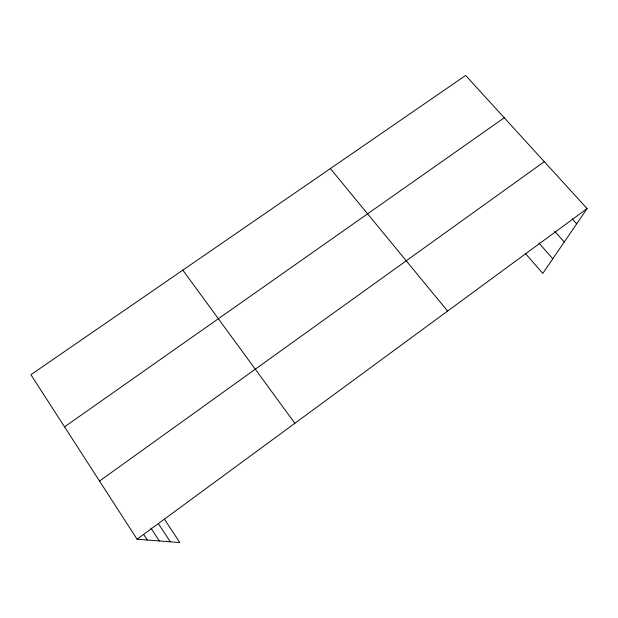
<?xml version="1.0" encoding="UTF-8"?>
<svg xmlns="http://www.w3.org/2000/svg" width="618" height="618" viewBox="0 0 618 618"><rect width="100%" height="100%" fill="white"/><g stroke="black" fill="none" stroke-linecap="round" stroke-linejoin="round"><path stroke-width="0.93" d="M164.427 519.182L179.838 542.542L137.072 539.22L30.9 374.717L465.64 75.458L587.1 208.59L542.782 273.411L525.655 253.766M137.072 539.22L587.1 208.59M99.529 481.043L544.288 161.669M64.542 426.837L504.257 117.783M572.229 218.88L576.687 223.816M554.663 231.24L564.257 242.001M538.834 242.92L552.793 258.772M330.383 168.567L447.586 311.093M182.82 270.143L294.863 423.299M158.308 523.516L170.313 541.801M150.916 528.089L159.313 540.951M143.608 534.385L147.262 540.008"/></g></svg>
